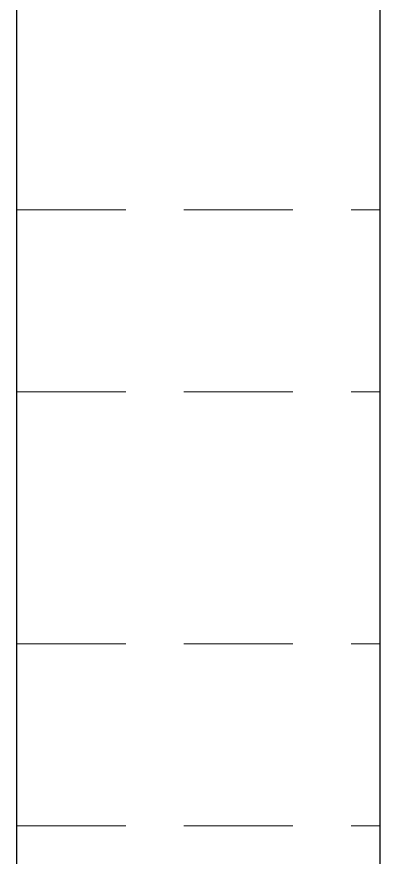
# Paper-space layout '01_三视图' of a CAD drawing. Header units: millimetres. Extents: x 8 to 451, y 8 to 289.
# Drawn here: x 53.92 to 58.93, y 182.07 to 193.62 of the extents above; entities that cross this region are included whole.
import ezdxf

# ---------------------------------------------------------------- set-up
doc = ezdxf.new("R2010")
doc.units = ezdxf.units.MM
doc.linetypes.add('WP_HIDDEN', pattern=[2.3, 1.5, -0.8])
doc.layers.add('HIDDEN', color=7, linetype='WP_HIDDEN', lineweight=13)
doc.layers.add('VISIBLE', color=7, linetype='CONTINUOUS', lineweight=25)

psp = doc.layouts.new('01_三视图')

# ---------------------------------------------------------------- linework, layer by layer
at = {"layer": 'HIDDEN'}
for points in [[(53.925, 188.463), (53.925, 188.494), (53.925, 188.586), (53.925, 188.735), (53.925, 188.933), (53.925, 189.17), (53.925, 189.435), (53.925, 189.713), (53.925, 189.991), (53.925, 190.255), (53.925, 190.492), (53.925, 190.69), (53.925, 190.839), (53.925, 190.931), (53.925, 190.963)], [(53.925, 190.963), (58.925, 190.963)], [(58.925, 188.463), (58.925, 188.494), (58.925, 188.586), (58.925, 188.735), (58.925, 188.933), (58.925, 189.17), (58.925, 189.435), (58.925, 189.713), (58.925, 189.991), (58.925, 190.255), (58.925, 190.492), (58.925, 190.69), (58.925, 190.839), (58.925, 190.931), (58.925, 190.963)], [(53.925, 188.463), (58.925, 188.463)], [(53.925, 182.5), (53.925, 182.531), (53.925, 182.624), (53.925, 182.773), (53.925, 182.971), (53.925, 183.208), (53.925, 183.472), (53.925, 183.75), (53.925, 184.028), (53.925, 184.292), (53.925, 184.529), (53.925, 184.727), (53.925, 184.876), (53.925, 184.969), (53.925, 185)], [(53.925, 185), (58.925, 185)], [(58.925, 182.5), (58.925, 182.531), (58.925, 182.624), (58.925, 182.773), (58.925, 182.971), (58.925, 183.208), (58.925, 183.472), (58.925, 183.75), (58.925, 184.028), (58.925, 184.292), (58.925, 184.529), (58.925, 184.727), (58.925, 184.876), (58.925, 184.969), (58.925, 185)], [(53.925, 182.5), (58.925, 182.5)]]:
    psp.add_lwpolyline(points, dxfattribs=at)
at = {"layer": 'VISIBLE'}
for points in [[(53.925, 140.25), (53.925, 246.25)], [(58.925, 138.75), (58.925, 246.25)]]:
    psp.add_lwpolyline(points, dxfattribs=at)

doc.saveas('drawing.dxf')
